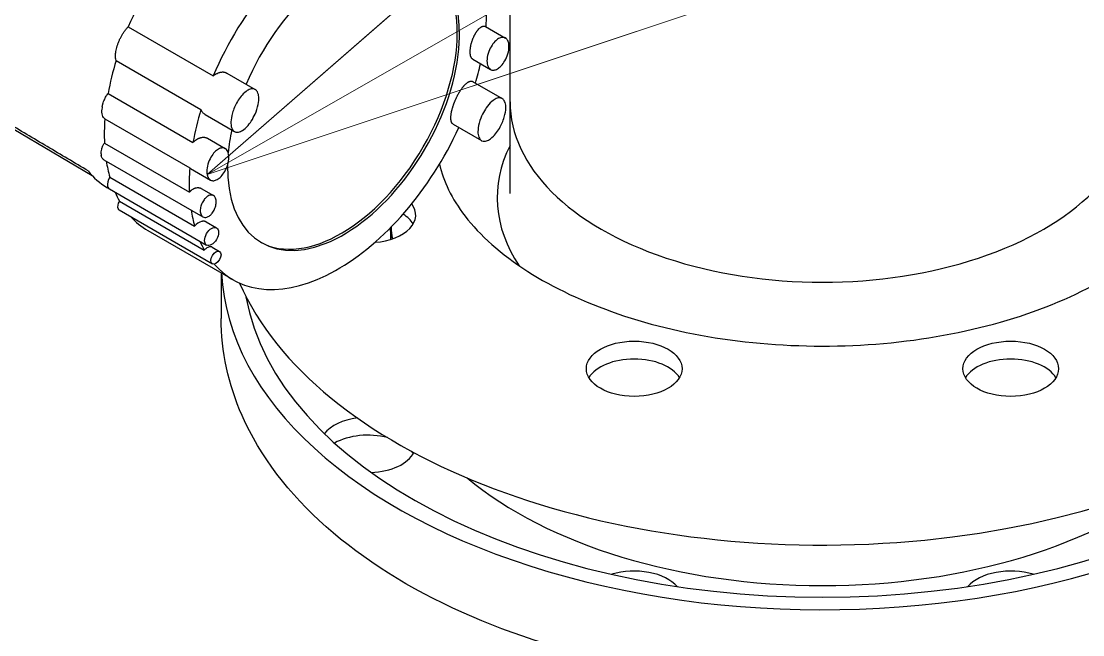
# Model space of a CAD drawing. Header units: millimetres. Extents: x 0 to 100323, y 0 to 59400.
# Drawn here: x 51783.7 to 52082.5, y 9808.2 to 9980.8 of the extents above; entities that cross this region are included whole.
import ezdxf

# ---------------------------------------------------------------- set-up
doc = ezdxf.new("R2010")
doc.units = ezdxf.units.MM
doc.header["$LTSCALE"] = 100
doc.layers.add('Symbol', color=7, linetype='Continuous', lineweight=18)
doc.layers.add('Visible', color=7, linetype='Continuous', lineweight=25)

# ---------------------------------------------------------------- blocks, each defined once
blk = doc.blocks.new('Balloon20')
at = {"layer": 'Symbol'}
for p, q in [((520.2831, 101.0511), (518.3606, 99.3766)), ((520.5312, 100.6169), (518.3606, 99.3766)), ((518.3606, 99.3766), (520.7793, 100.1828))]:
    blk.add_line(p, q, dxfattribs=at)
at = {"layer": 'Symbol', "flags": 128}
blk.add_lwpolyline([(520.2831, 101.0511), (518.3606, 99.3766), (520.7793, 100.1828), (520.2831, 101.0511)], dxfattribs=at)
at = {"layer": 'Symbol'}
blk.add_solid([(520.2831, 101.0511), (518.3606, 99.3766), (520.7793, 100.1828), (520.2831, 101.0511)], dxfattribs=at)

msp = doc.modelspace()

# ---------------------------------------------------------------- linework, layer by layer
at = {"layer": 'Visible'}
for p, q in [((51921.3, 9958.11), (51921.3, 10131.43)), ((51813.86, 9979.21), (51837.76, 9965.41)), ((51914.4, 9979.29), (51920, 9976.05)), ((51810.43, 9969.76), (51834.32, 9955.96)), ((51910.82, 9970.09), (51915.82, 9967.21)), ((51841.56, 9966.21), (51849.57, 9961.58)), ((51759.99, 9963.22), (51803.72, 9937.35)), ((51910.77, 9963.84), (51919.08, 9959.04)), ((51808.17, 9960.45), (51832.07, 9946.65)), ((51921.3, 9932.36), (51921.3, 9958.11)), ((51835.47, 9954.53), (51843.78, 9949.73)), ((51807.26, 9953.29), (51831.16, 9939.49)), ((51905.28, 9951.81), (51913.29, 9947.19)), ((51807.16, 9946.51), (51831.05, 9932.71)), ((51836.17, 9947.84), (51841.17, 9944.96)), ((51806.98, 9941.83), (51834.88, 9925.72)), ((51831.38, 9939.35), (51836.99, 9936.11)), ((51808.63, 9936.91), (51832.53, 9923.11)), ((51807.87, 9934), (51808.48, 9933.64)), ((51808.57, 9933.58), (51835.92, 9917.79)), ((51808.97, 9933.35), (51810.14, 9932.66)), ((51834.35, 9933.75), (51837.84, 9931.73)), ((51811.27, 9927.7), (51837.54, 9912.54)), ((51811.37, 9930.18), (51835.26, 9916.38)), ((51835.75, 9924.34), (51838.72, 9922.63)), ((51819.36, 9921.88), (51843.26, 9908.08)), ((51887.68, 9921.68), (51887.68, 9922.72)), ((51887.68, 9921.68), (51887.68, 9919.42)), ((51837.5, 9917.2), (51839.55, 9916.02)), ((51839.99, 9909.97), (51839.99, 9897.19))]:
    msp.add_line(p, q, dxfattribs=at)
for centre, major_axis, ratio, start_param, end_param in [((51848.96, 9973.14), (29.59, 51.26), 0.57735, 0, 1.779919), ((51872.85, 9959.34), (29.59, 51.26), 0.57735, 6.019734, 8.063104), ((51874.45, 9958.42), (23.08, 39.97), 0.57735, 2.335033, 8.065645), ((51873.82, 9958.78), (23.08, 39.97), 0.57735, 3.15534, 6.269438), ((51872.85, 9959.34), (29.59, 51.26), 0.57735, 5.410634, 5.487358), ((51814.66, 9967.7), (-2.35, -12.82), 0.427328, 3.682018, 3.700915), ((51848.96, 9973.14), (29.59, 51.26), 0.57735, 1.955085, 2.129576), ((51872.85, 9959.34), (29.59, 51.26), 0.57735, 5.108835, 5.210829), ((52009.22, 9958.11), (-87.92, 0), 0.57735, 0, 3.141593), ((52009.22, 9958.11), (-87.92, 0), 0.57735, 0, 3.141593), ((51810.64, 9958.02), (-2.97, -5.14), 0.57735, 5.281775, 5.399676), ((51872.85, 9959.34), (-29.59, -51.26), 0.57735, 5.096678, 5.271169), ((51848.96, 9973.14), (29.59, 51.26), 0.57735, 2.268654, 2.407833), ((51872.85, 9959.34), (-29.59, -51.26), 0.57735, 6.084999, 8.018546), ((51874.45, 9958.42), (23.08, 39.97), 0.57735, 2.088849, 2.247456), ((52009.22, 9931.1), (-91.54, 0), 0.57735, 6.001198, 6.653179), ((51808.94, 9945.17), (-1.93, -3.35), 0.57735, 5.543108, 5.661906), ((51848.96, 9973.14), (29.59, 51.26), 0.57735, 2.519491, 2.6274), ((51872.85, 9959.34), (-29.59, -51.26), 0.57735, 5.410246, 5.549425), ((51835.25, 9981.05), (-27.22, -47.14), 0.57735, 6.056295, 6.277014), ((51809.97, 9936), (-1.4, -2.42), 0.57735, 4.66866, 5.7552), ((51809.87, 9935.9), (-1.32, -2.29), 0.57735, 5.752028, 5.871865), ((51809.97, 9936), (-1.4, -2.42), 0.57735, 5.868693, 6.283185), ((51848.96, 9973.14), (-29.59, -51.26), 0.57735, 5.880318, 5.953225), ((52009.22, 9931.1), (-169.23, 0), 0.57735, 0.248082, 3.141593), ((51812.28, 9929.44), (-1.01, -1.74), 0.57735, 4.621384, 5.930377), ((51812.19, 9929.33), (-0.93, -1.61), 0.57735, 5.925923, 6.047037), ((51812.28, 9929.44), (-1.01, -1.74), 0.57735, 6.042583, 6.283185), ((51872.85, 9959.34), (-29.59, -51.26), 0.57735, 5.661084, 5.768992), ((51881.3, 9926.26), (13.46, 0), 0.57735, 4.861111, 6.696921), ((51848.96, 9973.14), (-29.59, -51.26), 0.57735, 6.099112, 6.283185), ((51834.02, 9922.11), (-1.94, -2.07), 0.627589, 3.919135, 4.8154), ((51881.3, 9921.24), (13.46, 0), 0.57735, 0.329161, 0.74451), ((52009.22, 9912.89), (169.23, 0), 0.57735, 3.17195, 6.37653), ((52009.22, 9921.68), (-121.54, 0), 0.57735, 0, 0.031972), ((52009.22, 9921.68), (-121.54, 0), 0.57735, 0, 0.031972), ((52009.22, 9926.08), (-121.54, 0), 0.57735, 0.046042, 0.092599), ((51872.85, 9959.34), (-29.59, -51.26), 0.57735, 5.880318, 5.953225), ((52009.22, 9912.89), (163.08, 0), 0.57735, 3.243788, 6.18099), ((51956.24, 9877.97), (13.46, 0), 0.57735, 0.329161, 2.812432), ((52062.21, 9877.97), (13.46, 0), 0.57735, 0.329161, 2.812432), ((51881.3, 9861.57), (13.46, 0), 0.57735, 1.791339, 2.715812), ((51881.3, 9856.54), (-13.46, 0), 0.57735, 4.290333, 5.485639), ((51881.3, 9861.57), (13.46, 0), 0.57735, 4.781893, 6.002362), ((51881.3, 9856.54), (13.46, 0), 0.57735, 0.329161, 0.431509), ((52009.22, 9892.16), (-121.54, 0), 0.57735, 0.604524, 2.537069), ((51956.24, 9818.3), (13.46, 0), 0.57735, 0.458716, 2.057229), ((52062.21, 9818.3), (13.46, 0), 0.57735, 1.084364, 2.682877)]:
    msp.add_ellipse(centre, major_axis=major_axis, ratio=ratio, start_param=start_param, end_param=end_param, dxfattribs=at)
for centre, major_axis in [((51837.32, 9920.21), (1.4, 2.42)), ((51838.54, 9914.28), (1.01, 1.74)), ((51956.24, 9883), (-13.46, 0)), ((52062.21, 9883), (13.46, 0))]:
    msp.add_ellipse(centre, major_axis=major_axis, ratio=0.57735, dxfattribs=at)
for points, knots in [([(51810.43, 9969.76), (51810.37, 9969.97), (51810.33, 9970.19), (51810.31, 9970.42), (51810.29, 9970.64), (51810.28, 9970.82), (51810.28, 9971.03), (51810.28, 9971.12), (51810.28, 9971.23), (51810.29, 9971.35), (51810.29, 9971.47), (51810.3, 9971.57), (51810.31, 9971.67), (51810.33, 9971.9), (51810.36, 9972.1), (51810.38, 9972.26), (51810.43, 9972.55), (51810.47, 9972.77), (51810.53, 9973.03), (51810.6, 9973.32), (51810.66, 9973.55), (51810.75, 9973.83), (51810.79, 9973.99), (51810.83, 9974.12), (51810.88, 9974.24), (51810.91, 9974.35), (51810.97, 9974.5), (51811.02, 9974.65), (51811.11, 9974.89), (51811.24, 9975.2), (51811.35, 9975.45), (51811.46, 9975.69), (51811.59, 9975.98), (51811.74, 9976.25), (51811.86, 9976.48), (51812, 9976.74), (51812.15, 9976.98), (51812.23, 9977.12), (51812.3, 9977.23), (51812.37, 9977.34), (51812.43, 9977.43), (51812.52, 9977.57), (51812.6, 9977.69), (51812.74, 9977.89), (51812.92, 9978.14), (51813.1, 9978.36), (51813.3, 9978.62), (51813.46, 9978.8), (51813.63, 9978.97), (51813.67, 9979.02), (51813.71, 9979.05), (51813.75, 9979.1)], [17.112883, 17.112883, 17.112883, 17.112883, 17.700573, 17.700573, 17.700573, 18.214175, 18.214175, 18.214175, 18.459011, 18.459011, 18.459011, 18.692605, 18.692605, 18.692605, 19.054584, 19.054584, 19.054584, 19.692775, 19.692775, 19.692775, 20.287601, 20.287601, 20.287601, 20.587526, 20.587526, 20.587526, 20.880265, 20.880265, 20.880265, 21.457084, 21.457084, 21.457084, 22.032872, 22.032872, 22.032872, 22.568322, 22.568322, 22.568322, 22.852954, 22.852954, 22.852954, 23.130966, 23.130966, 23.130966, 23.657626, 23.657626, 23.657626, 24.209892, 24.209892, 24.209892, 24.335586, 24.335586, 24.335586, 24.335586]), ([(51910.18, 9971.15), (51910.18, 9971.19), (51910.17, 9971.24), (51910.16, 9971.28), (51910.15, 9971.33), (51910.14, 9971.37), (51910.13, 9971.42), (51910.13, 9971.46), (51910.12, 9971.51), (51910.12, 9971.56), (51910.11, 9971.61), (51910.1, 9971.66), (51910.1, 9971.71), (51910.1, 9971.75), (51910.09, 9971.8), (51910.09, 9971.86), (51910.09, 9971.91), (51910.08, 9971.96), (51910.08, 9972.01), (51910.08, 9972.06), (51910.08, 9972.11), (51910.08, 9972.17), (51910.08, 9972.22), (51910.08, 9972.27), (51910.08, 9972.33), (51910.08, 9972.44), (51910.09, 9972.55), (51910.1, 9972.66), (51910.11, 9972.77), (51910.12, 9972.89), (51910.13, 9973.01), (51910.13, 9973.06), (51910.14, 9973.12), (51910.15, 9973.18), (51910.16, 9973.24), (51910.17, 9973.3), (51910.17, 9973.36), (51910.19, 9973.48), (51910.21, 9973.6), (51910.24, 9973.72), (51910.26, 9973.85), (51910.28, 9973.97), (51910.31, 9974.1), (51910.34, 9974.22), (51910.37, 9974.35), (51910.4, 9974.47), (51910.44, 9974.6), (51910.47, 9974.72), (51910.51, 9974.85), (51910.53, 9974.92), (51910.55, 9974.98), (51910.57, 9975.04), (51910.59, 9975.11), (51910.61, 9975.17), (51910.63, 9975.23), (51910.67, 9975.36), (51910.72, 9975.49), (51910.77, 9975.61), (51910.79, 9975.68), (51910.81, 9975.74), (51910.84, 9975.8), (51910.86, 9975.87), (51910.89, 9975.93), (51910.91, 9975.99), (51910.97, 9976.12), (51911.02, 9976.24), (51911.08, 9976.37), (51911.11, 9976.43), (51911.13, 9976.49), (51911.16, 9976.55), (51911.19, 9976.61), (51911.22, 9976.67), (51911.25, 9976.73), (51911.28, 9976.79), (51911.3, 9976.84), (51911.33, 9976.89), (51911.36, 9976.94), (51911.38, 9976.99), (51911.41, 9977.04), (51911.44, 9977.09), (51911.47, 9977.14), (51911.5, 9977.19), (51911.52, 9977.24), (51911.55, 9977.29), (51911.58, 9977.34), (51911.61, 9977.39), (51911.64, 9977.44), (51911.67, 9977.49), (51911.7, 9977.53), (51911.73, 9977.58), (51911.76, 9977.63), (51911.79, 9977.68), (51911.82, 9977.72), (51911.85, 9977.77), (51911.88, 9977.81), (51911.91, 9977.86), (51911.94, 9977.9), (51911.97, 9977.95), (51912.01, 9977.99), (51912.04, 9978.03), (51912.07, 9978.07), (51912.1, 9978.12), (51912.13, 9978.16), (51912.2, 9978.24), (51912.26, 9978.32), (51912.33, 9978.39), (51912.46, 9978.55), (51912.59, 9978.68), (51912.73, 9978.81), (51912.81, 9978.89), (51912.9, 9978.96), (51912.99, 9979.02), (51913.03, 9979.06), (51913.07, 9979.09), (51913.12, 9979.12), (51913.14, 9979.13), (51913.16, 9979.14), (51913.18, 9979.16), (51913.2, 9979.17), (51913.22, 9979.18), (51913.24, 9979.2), (51913.29, 9979.22), (51913.33, 9979.24), (51913.37, 9979.26), (51913.41, 9979.28), (51913.45, 9979.3), (51913.5, 9979.32), (51913.54, 9979.33), (51913.58, 9979.35), (51913.62, 9979.36), (51913.66, 9979.37), (51913.7, 9979.38), (51913.74, 9979.39), (51913.78, 9979.39), (51913.81, 9979.4), (51913.85, 9979.4), (51913.89, 9979.41), (51913.93, 9979.41), (51913.96, 9979.41), (51914, 9979.41), (51914.04, 9979.4), (51914.07, 9979.4), (51914.11, 9979.39), (51914.14, 9979.39), (51914.18, 9979.38), (51914.21, 9979.37), (51914.24, 9979.36), (51914.27, 9979.35), (51914.31, 9979.34), (51914.34, 9979.32), (51914.37, 9979.31), (51914.38, 9979.3), (51914.39, 9979.3), (51914.4, 9979.29)], [0, 0, 0, 0, 0.132424, 0.132424, 0.132424, 0.265046, 0.265046, 0.265046, 0.397787, 0.397787, 0.397787, 0.530564, 0.530564, 0.530564, 0.663285, 0.663285, 0.663285, 0.795855, 0.795855, 0.795855, 0.928216, 0.928216, 0.928216, 1.060601, 1.060601, 1.060601, 1.325351, 1.325351, 1.325351, 1.590116, 1.590116, 1.590116, 1.722484, 1.722484, 1.722484, 1.854824, 1.854824, 1.854824, 2.119618, 2.119618, 2.119618, 2.384342, 2.384342, 2.384342, 2.649097, 2.649097, 2.649097, 2.913887, 2.913887, 2.913887, 3.046269, 3.046269, 3.046269, 3.178612, 3.178612, 3.178612, 3.443443, 3.443443, 3.443443, 3.575791, 3.575791, 3.575791, 3.708315, 3.708315, 3.708315, 3.973664, 3.973664, 3.973664, 4.106266, 4.106266, 4.106266, 4.238696, 4.238696, 4.238696, 4.353293, 4.353293, 4.353293, 4.467941, 4.467941, 4.467941, 4.582558, 4.582558, 4.582558, 4.697149, 4.697149, 4.697149, 4.811808, 4.811808, 4.811808, 4.926446, 4.926446, 4.926446, 5.041026, 5.041026, 5.041026, 5.155661, 5.155661, 5.155661, 5.270272, 5.270272, 5.270272, 5.384864, 5.384864, 5.384864, 5.614093, 5.614093, 5.614093, 6.072494, 6.072494, 6.072494, 6.372663, 6.372663, 6.372663, 6.522733, 6.522733, 6.522733, 6.597775, 6.597775, 6.597775, 6.672831, 6.672831, 6.672831, 6.822903, 6.822903, 6.822903, 6.973035, 6.973035, 6.973035, 7.12319, 7.12319, 7.12319, 7.273314, 7.273314, 7.273314, 7.423461, 7.423461, 7.423461, 7.573647, 7.573647, 7.573647, 7.724027, 7.724027, 7.724027, 7.874381, 7.874381, 7.874381, 8.024508, 8.024508, 8.024508, 8.174579, 8.174579, 8.174579, 8.220837, 8.220837, 8.220837, 8.220837]), ([(51920.84, 9974.88), (51920.82, 9974.95), (51920.79, 9975.02), (51920.63, 9975.43), (51920.44, 9975.72), (51919.89, 9976.17), (51919.57, 9976.24), (51919.04, 9976.25), (51918.73, 9976.21), (51918, 9975.88), (51917.63, 9975.63), (51916.9, 9974.96), (51916.55, 9974.53), (51915.86, 9973.49), (51915.55, 9972.87), (51915.05, 9971.53), (51914.89, 9970.81), (51914.78, 9969.49), (51914.83, 9968.89), (51914.98, 9968.38)], [-0.969571, -0.969571, -0.969571, -0.969571, -0.9515417, -0.9515417, -0.8589847, -0.8589847, -0.7468162, -0.7468162, -0.6447801, -0.6447801, -0.5452645, -0.5452645, -0.4337109, -0.4337109, -0.3009329, -0.3009329, -0.1487769, -0.1487769, 0, 0, 0, 0]), ([(51914.98, 9968.38), (51915.06, 9968.13), (51915.16, 9967.91), (51915.42, 9967.52), (51915.57, 9967.36), (51916.02, 9967.07), (51916.32, 9967), (51916.87, 9967.02), (51917.16, 9967.08), (51917.83, 9967.39), (51918.2, 9967.64), (51918.93, 9968.32), (51919.28, 9968.75), (51919.97, 9969.8), (51920.28, 9970.42), (51920.78, 9971.77), (51920.94, 9972.5), (51921.05, 9973.97), (51920.95, 9974.51), (51920.84, 9974.88)], [-1.0291835, -1.0291835, -1.0291835, -1.0291835, -0.9910934, -0.9910934, -0.952916, -0.952916, -0.8965015, -0.8965015, -0.8521566, -0.8521566, -0.803104, -0.803104, -0.7474184, -0.7474184, -0.681095, -0.681095, -0.6048226, -0.6048226, -0.5137114, -0.5137114, -0.5137114, -0.5137114]), ([(51910.82, 9970.09), (51910.8, 9970.1), (51910.77, 9970.12), (51910.75, 9970.14), (51910.72, 9970.16), (51910.69, 9970.18), (51910.66, 9970.21), (51910.63, 9970.23), (51910.61, 9970.26), (51910.58, 9970.29), (51910.55, 9970.32), (51910.53, 9970.35), (51910.5, 9970.38), (51910.48, 9970.42), (51910.46, 9970.45), (51910.44, 9970.49), (51910.43, 9970.51), (51910.41, 9970.53), (51910.4, 9970.55), (51910.39, 9970.56), (51910.38, 9970.58), (51910.37, 9970.6), (51910.35, 9970.64), (51910.34, 9970.68), (51910.32, 9970.73), (51910.3, 9970.77), (51910.28, 9970.81), (51910.27, 9970.86), (51910.25, 9970.91), (51910.24, 9970.95), (51910.22, 9971), (51910.21, 9971.05), (51910.2, 9971.1), (51910.18, 9971.15)], [3.516224, 3.516224, 3.516224, 3.516224, 3.643795, 3.643795, 3.643795, 3.802452, 3.802452, 3.802452, 3.961361, 3.961361, 3.961361, 4.120313, 4.120313, 4.120313, 4.279065, 4.279065, 4.279065, 4.358289, 4.358289, 4.358289, 4.437533, 4.437533, 4.437533, 4.596216, 4.596216, 4.596216, 4.755035, 4.755035, 4.755035, 4.913816, 4.913816, 4.913816, 5.072366, 5.072366, 5.072366, 5.072366]), ([(51837.76, 9965.41), (51837.8, 9965.45), (51837.85, 9965.48), (51837.89, 9965.52), (51837.94, 9965.55), (51837.99, 9965.59), (51838.03, 9965.62), (51838.08, 9965.65), (51838.12, 9965.68), (51838.17, 9965.72), (51838.22, 9965.75), (51838.27, 9965.78), (51838.31, 9965.81), (51838.36, 9965.84), (51838.41, 9965.87), (51838.45, 9965.89), (51838.5, 9965.92), (51838.55, 9965.95), (51838.6, 9965.98), (51838.69, 9966.03), (51838.79, 9966.08), (51838.89, 9966.12), (51839.08, 9966.21), (51839.28, 9966.29), (51839.47, 9966.35), (51839.57, 9966.38), (51839.67, 9966.41), (51839.77, 9966.43), (51839.86, 9966.45), (51839.96, 9966.47), (51840.05, 9966.48), (51840.15, 9966.49), (51840.25, 9966.5), (51840.34, 9966.5), (51840.39, 9966.51), (51840.43, 9966.51), (51840.48, 9966.51), (51840.53, 9966.5), (51840.57, 9966.5), (51840.62, 9966.5), (51840.66, 9966.5), (51840.71, 9966.49), (51840.75, 9966.48), (51840.77, 9966.48), (51840.8, 9966.48), (51840.82, 9966.47), (51840.84, 9966.47), (51840.86, 9966.47), (51840.88, 9966.46), (51840.91, 9966.46), (51840.93, 9966.45), (51840.95, 9966.45), (51840.97, 9966.44), (51840.99, 9966.44), (51841.01, 9966.43), (51841.06, 9966.42), (51841.1, 9966.41), (51841.14, 9966.4), (51841.29, 9966.35), (51841.43, 9966.28), (51841.56, 9966.21)], [0, 0, 0, 0, 0.11744, 0.11744, 0.11744, 0.234854, 0.234854, 0.234854, 0.352251, 0.352251, 0.352251, 0.4697, 0.4697, 0.4697, 0.58713, 0.58713, 0.58713, 0.704521, 0.704521, 0.704521, 0.93941, 0.93941, 0.93941, 1.409093, 1.409093, 1.409093, 1.64394, 1.64394, 1.64394, 1.878781, 1.878781, 1.878781, 2.113554, 2.113554, 2.113554, 2.230995, 2.230995, 2.230995, 2.348435, 2.348435, 2.348435, 2.465824, 2.465824, 2.465824, 2.524531, 2.524531, 2.524531, 2.583227, 2.583227, 2.583227, 2.641913, 2.641913, 2.641913, 2.700604, 2.700604, 2.700604, 2.817988, 2.817988, 2.817988, 3.240731, 3.240731, 3.240731, 3.240731]), ([(51802.61, 9938.65), (51798.76, 9940.93), (51794.91, 9943.22), (51791.06, 9945.51), (51787.21, 9947.8), (51783.36, 9950.09), (51779.51, 9952.38), (51775.66, 9954.66), (51771.82, 9956.95), (51767.97, 9959.24), (51764.12, 9961.53), (51760.27, 9963.82), (51756.42, 9966.11)], [0, 0, 0, 0, 10.647475, 10.647475, 10.647475, 21.294952, 21.294952, 21.294952, 31.94243, 31.94243, 31.94243, 42.589906, 42.589906, 42.589906, 42.589906]), ([(51908.03, 9962.25), (51908.07, 9962.31), (51908.12, 9962.37), (51908.17, 9962.42), (51908.21, 9962.48), (51908.26, 9962.53), (51908.31, 9962.59), (51908.35, 9962.64), (51908.4, 9962.69), (51908.45, 9962.74), (51908.49, 9962.79), (51908.54, 9962.84), (51908.59, 9962.89), (51908.61, 9962.91), (51908.63, 9962.94), (51908.66, 9962.96), (51908.68, 9962.99), (51908.7, 9963.01), (51908.73, 9963.03), (51908.77, 9963.08), (51908.82, 9963.12), (51908.87, 9963.16), (51908.96, 9963.25), (51909.06, 9963.33), (51909.15, 9963.4), (51909.25, 9963.48), (51909.34, 9963.54), (51909.43, 9963.6), (51909.48, 9963.63), (51909.52, 9963.66), (51909.57, 9963.69), (51909.61, 9963.71), (51909.66, 9963.74), (51909.7, 9963.76), (51909.79, 9963.81), (51909.88, 9963.84), (51909.96, 9963.87), (51910, 9963.89), (51910.05, 9963.9), (51910.09, 9963.91), (51910.13, 9963.92), (51910.17, 9963.93), (51910.21, 9963.94), (51910.23, 9963.94), (51910.25, 9963.94), (51910.27, 9963.94), (51910.29, 9963.94), (51910.31, 9963.95), (51910.33, 9963.95), (51910.36, 9963.95), (51910.4, 9963.95), (51910.44, 9963.94), (51910.47, 9963.94), (51910.51, 9963.93), (51910.54, 9963.93), (51910.58, 9963.92), (51910.61, 9963.91), (51910.64, 9963.9), (51910.68, 9963.88), (51910.71, 9963.87), (51910.74, 9963.85), (51910.75, 9963.85), (51910.76, 9963.84), (51910.77, 9963.84)], [0, 0, 0, 0, 0.156927, 0.156927, 0.156927, 0.313885, 0.313885, 0.313885, 0.470785, 0.470785, 0.470785, 0.627764, 0.627764, 0.627764, 0.70624, 0.70624, 0.70624, 0.784685, 0.784685, 0.784685, 0.941791, 0.941791, 0.941791, 1.256554, 1.256554, 1.256554, 1.570799, 1.570799, 1.570799, 1.727749, 1.727749, 1.727749, 1.884656, 1.884656, 1.884656, 2.198411, 2.198411, 2.198411, 2.355306, 2.355306, 2.355306, 2.512177, 2.512177, 2.512177, 2.590637, 2.590637, 2.590637, 2.669098, 2.669098, 2.669098, 2.825969, 2.825969, 2.825969, 2.982987, 2.982987, 2.982987, 3.14007, 3.14007, 3.14007, 3.29699, 3.29699, 3.29699, 3.352439, 3.352439, 3.352439, 3.352439]), ([(51806.54, 9956.69), (51806.55, 9956.72), (51806.55, 9956.74), (51806.55, 9956.76), (51806.58, 9956.91), (51806.61, 9957.02), (51806.63, 9957.14), (51806.64, 9957.19), (51806.66, 9957.25), (51806.67, 9957.31), (51806.72, 9957.49), (51806.77, 9957.67), (51806.83, 9957.86), (51806.9, 9958.08), (51806.97, 9958.25), (51807.03, 9958.42), (51807.09, 9958.55), (51807.16, 9958.73), (51807.25, 9958.91), (51807.33, 9959.09), (51807.41, 9959.25), (51807.5, 9959.4), (51807.61, 9959.61), (51807.68, 9959.73), (51807.77, 9959.87), (51807.86, 9960.01), (51807.96, 9960.16), (51808.08, 9960.32), (51808.11, 9960.36), (51808.14, 9960.41), (51808.17, 9960.45)], [1.91706, 1.91706, 1.91706, 1.91706, 1.973942, 1.973942, 1.973942, 2.242726, 2.242726, 2.242726, 2.372683, 2.372683, 2.372683, 2.76193, 2.76193, 2.76193, 3.167385, 3.167385, 3.167385, 3.52032, 3.52032, 3.52032, 3.86008, 3.86008, 3.86008, 4.227902, 4.227902, 4.227902, 4.585732, 4.585732, 4.585732, 4.691108, 4.691108, 4.691108, 4.691108]), ([(51846.23, 9960.35), (51845.81, 9959.93), (51845.43, 9959.45), (51844.73, 9958.43), (51844.4, 9957.89), (51843.62, 9956.32), (51843.23, 9955.26), (51842.79, 9953.34), (51842.74, 9952.58), (51842.78, 9951.44), (51842.88, 9950.94), (51843.24, 9950.19), (51843.46, 9949.95), (51843.96, 9949.61), (51844.26, 9949.53), (51844.95, 9949.56), (51845.35, 9949.69), (51846.07, 9950.08), (51846.55, 9950.38), (51847.13, 9950.97)], [-1.606475, -1.606475, -1.606475, -1.606475, -1.480541, -1.480541, -1.354352, -1.354352, -1.129304, -1.129304, -0.927107, -0.927107, -0.736213, -0.736213, -0.571741, -0.571741, -0.381781, -0.381781, -0.170634, -0.170634, 0, 0, 0, 0]), ([(51847.13, 9950.97), (51847.74, 9951.59), (51848.2, 9952.26), (51848.89, 9953.32), (51849.25, 9953.99), (51849.91, 9955.48), (51850.23, 9956.41), (51850.58, 9958.17), (51850.63, 9958.91), (51850.55, 9959.94), (51850.46, 9960.48), (51850.03, 9961.22), (51849.81, 9961.45), (51849.24, 9961.77), (51848.94, 9961.78), (51848.4, 9961.76), (51848.01, 9961.63), (51847.29, 9961.24), (51846.81, 9960.94), (51846.23, 9960.35)], [-1.472432, -1.472432, -1.472432, -1.472432, -1.337706, -1.337706, -1.147944, -1.147944, -0.917166, -0.917166, -0.718918, -0.718918, -0.577001, -0.577001, -0.487694, -0.487694, -0.382199, -0.382199, -0.171509, -0.171509, 0, 0, 0, 0]), ([(51905.28, 9951.81), (51905.27, 9951.82), (51905.27, 9951.82), (51905.26, 9951.83), (51905.21, 9951.85), (51905.17, 9951.89), (51905.13, 9951.92), (51905.11, 9951.94), (51905.1, 9951.96), (51905.08, 9951.98), (51905.06, 9952), (51905.04, 9952.02), (51905.02, 9952.04), (51905, 9952.07), (51904.98, 9952.09), (51904.96, 9952.12), (51904.94, 9952.15), (51904.93, 9952.18), (51904.91, 9952.21), (51904.87, 9952.28), (51904.84, 9952.35), (51904.81, 9952.42), (51904.8, 9952.46), (51904.79, 9952.5), (51904.77, 9952.54), (51904.76, 9952.58), (51904.75, 9952.62), (51904.74, 9952.66), (51904.73, 9952.7), (51904.72, 9952.74), (51904.71, 9952.79), (51904.7, 9952.83), (51904.69, 9952.88), (51904.69, 9952.92), (51904.68, 9952.97), (51904.67, 9953.02), (51904.67, 9953.07), (51904.66, 9953.11), (51904.66, 9953.16), (51904.66, 9953.21), (51904.65, 9953.26), (51904.65, 9953.31), (51904.65, 9953.37), (51904.65, 9953.42), (51904.65, 9953.47), (51904.65, 9953.52), (51904.65, 9953.63), (51904.65, 9953.74), (51904.65, 9953.85), (51904.66, 9953.96), (51904.67, 9954.08), (51904.68, 9954.19), (51904.69, 9954.27), (51904.69, 9954.35), (51904.7, 9954.42), (51904.71, 9954.46), (51904.71, 9954.5), (51904.72, 9954.54), (51904.72, 9954.58), (51904.73, 9954.62), (51904.74, 9954.66), (51904.76, 9954.82), (51904.79, 9954.98), (51904.82, 9955.15), (51904.88, 9955.48), (51904.96, 9955.82), (51905.05, 9956.16), (51905.08, 9956.25), (51905.1, 9956.34), (51905.13, 9956.42), (51905.15, 9956.51), (51905.18, 9956.6), (51905.21, 9956.69), (51905.26, 9956.86), (51905.32, 9957.04), (51905.38, 9957.21), (51905.41, 9957.3), (51905.44, 9957.39), (51905.47, 9957.48), (51905.5, 9957.57), (51905.54, 9957.66), (51905.57, 9957.75), (51905.64, 9957.92), (51905.71, 9958.1), (51905.78, 9958.28), (51905.82, 9958.37), (51905.85, 9958.46), (51905.89, 9958.55), (51905.93, 9958.63), (51905.97, 9958.72), (51906.01, 9958.81), (51906.05, 9958.9), (51906.09, 9958.99), (51906.13, 9959.08), (51906.17, 9959.17), (51906.21, 9959.25), (51906.25, 9959.34), (51906.29, 9959.43), (51906.34, 9959.52), (51906.38, 9959.6), (51906.42, 9959.69), (51906.47, 9959.78), (51906.51, 9959.86), (51906.6, 9960.04), (51906.7, 9960.21), (51906.79, 9960.37), (51906.84, 9960.46), (51906.88, 9960.54), (51906.93, 9960.63), (51906.98, 9960.71), (51907.03, 9960.79), (51907.08, 9960.87), (51907.13, 9960.96), (51907.18, 9961.04), (51907.23, 9961.12), (51907.28, 9961.2), (51907.33, 9961.28), (51907.38, 9961.36), (51907.44, 9961.44), (51907.49, 9961.51), (51907.54, 9961.59), (51907.59, 9961.67), (51907.65, 9961.74), (51907.7, 9961.82), (51907.76, 9961.89), (51907.81, 9961.97), (51907.86, 9962.04), (51907.92, 9962.11), (51907.97, 9962.18), (51908.03, 9962.25)], [3.240731, 3.240731, 3.240731, 3.240731, 3.287516, 3.287516, 3.287516, 3.522386, 3.522386, 3.522386, 3.639775, 3.639775, 3.639775, 3.757205, 3.757205, 3.757205, 3.901828, 3.901828, 3.901828, 4.046443, 4.046443, 4.046443, 4.33575, 4.33575, 4.33575, 4.48038, 4.48038, 4.48038, 4.625059, 4.625059, 4.625059, 4.769663, 4.769663, 4.769663, 4.914383, 4.914383, 4.914383, 5.059271, 5.059271, 5.059271, 5.204241, 5.204241, 5.204241, 5.349183, 5.349183, 5.349183, 5.49397, 5.49397, 5.49397, 5.783235, 5.783235, 5.783235, 6.072585, 6.072585, 6.072585, 6.262252, 6.262252, 6.262252, 6.357088, 6.357088, 6.357088, 6.451913, 6.451913, 6.451913, 6.831273, 6.831273, 6.831273, 7.590238, 7.590238, 7.590238, 7.779967, 7.779967, 7.779967, 7.969659, 7.969659, 7.969659, 8.349209, 8.349209, 8.349209, 8.53888, 8.53888, 8.53888, 8.728551, 8.728551, 8.728551, 9.107874, 9.107874, 9.107874, 9.297609, 9.297609, 9.297609, 9.487406, 9.487406, 9.487406, 9.677147, 9.677147, 9.677147, 9.866846, 9.866846, 9.866846, 10.056647, 10.056647, 10.056647, 10.246431, 10.246431, 10.246431, 10.625835, 10.625835, 10.625835, 10.815523, 10.815523, 10.815523, 11.005237, 11.005237, 11.005237, 11.19496, 11.19496, 11.19496, 11.384738, 11.384738, 11.384738, 11.574856, 11.574856, 11.574856, 11.765076, 11.765076, 11.765076, 11.955175, 11.955175, 11.955175, 12.144993, 12.144993, 12.144993, 12.144993]), ([(51915.74, 9957.8), (51915.13, 9957.19), (51914.66, 9956.52), (51913.97, 9955.45), (51913.61, 9954.79), (51912.95, 9953.29), (51912.64, 9952.36), (51912.28, 9950.6), (51912.24, 9949.87), (51912.31, 9948.83), (51912.4, 9948.29), (51912.83, 9947.55), (51913.05, 9947.32), (51913.62, 9947), (51913.92, 9946.99), (51914.46, 9947.01), (51914.85, 9947.14), (51915.57, 9947.53), (51916.05, 9947.84), (51916.64, 9948.42)], [-1.472432, -1.472432, -1.472432, -1.472432, -1.337706, -1.337706, -1.147944, -1.147944, -0.917166, -0.917166, -0.718918, -0.718918, -0.577001, -0.577001, -0.487694, -0.487694, -0.382199, -0.382199, -0.171509, -0.171509, 0, 0, 0, 0]), ([(51916.64, 9948.42), (51917.05, 9948.84), (51917.43, 9949.32), (51918.14, 9950.34), (51918.46, 9950.89), (51919.25, 9952.45), (51919.63, 9953.51), (51920.07, 9955.44), (51920.13, 9956.2), (51920.08, 9957.33), (51919.98, 9957.83), (51919.62, 9958.58), (51919.4, 9958.83), (51918.9, 9959.17), (51918.6, 9959.24), (51917.91, 9959.21), (51917.52, 9959.08), (51916.79, 9958.69), (51916.32, 9958.39), (51915.74, 9957.8)], [-1.60971, -1.60971, -1.60971, -1.60971, -1.483257, -1.483257, -1.356541, -1.356541, -1.130649, -1.130649, -0.927795, -0.927795, -0.736223, -0.736223, -0.571597, -0.571597, -0.381736, -0.381736, -0.170537, -0.170537, 0, 0, 0, 0]), ([(51806.61, 9954.34), (51806.54, 9954.59), (51806.49, 9954.86), (51806.44, 9955.45), (51806.44, 9955.76), (51806.47, 9956.08)], [0, 0, 0, 0, 0.0729836, 0.0729836, 0.1472241, 0.1472241, 0.1472241, 0.1472241]), ([(51807.26, 9953.29), (51807.12, 9953.41), (51806.99, 9953.56), (51806.77, 9953.91), (51806.68, 9954.12), (51806.61, 9954.34)], [0.000001, 0.000001, 0.000001, 0.000001, 0.0634447, 0.0634447, 0.1293563, 0.1293563, 0.1293563, 0.1293563]), ([(51835.47, 9954.53), (51835.44, 9954.55), (51835.41, 9954.57), (51835.37, 9954.59), (51835.28, 9954.65), (51835.19, 9954.72), (51835.1, 9954.79), (51835.02, 9954.87), (51834.93, 9954.95), (51834.86, 9955.04), (51834.78, 9955.12), (51834.71, 9955.22), (51834.65, 9955.32), (51834.61, 9955.36), (51834.58, 9955.42), (51834.55, 9955.47), (51834.52, 9955.52), (51834.49, 9955.57), (51834.47, 9955.63), (51834.44, 9955.68), (51834.41, 9955.73), (51834.39, 9955.79), (51834.36, 9955.85), (51834.34, 9955.9), (51834.32, 9955.96)], [3.352439, 3.352439, 3.352439, 3.352439, 3.453876, 3.453876, 3.453876, 3.767724, 3.767724, 3.767724, 4.081562, 4.081562, 4.081562, 4.395498, 4.395498, 4.395498, 4.552406, 4.552406, 4.552406, 4.70939, 4.70939, 4.70939, 4.866307, 4.866307, 4.866307, 5.023344, 5.023344, 5.023344, 5.023344]), ([(51806.21, 9943.45), (51806.2, 9943.52), (51806.2, 9943.6), (51806.2, 9943.68), (51806.21, 9943.83), (51806.22, 9943.96), (51806.23, 9944.08), (51806.25, 9944.27), (51806.3, 9944.54), (51806.38, 9944.83), (51806.41, 9944.95), (51806.46, 9945.09), (51806.5, 9945.22), (51806.55, 9945.34), (51806.6, 9945.47), (51806.65, 9945.6), (51806.7, 9945.71), (51806.76, 9945.83), (51806.81, 9945.93), (51806.86, 9946.03), (51806.93, 9946.14), (51807, 9946.26), (51807.03, 9946.32), (51807.07, 9946.37), (51807.1, 9946.42), (51807.12, 9946.45), (51807.14, 9946.48), (51807.16, 9946.51)], [2.49121, 2.49121, 2.49121, 2.49121, 2.661303, 2.661303, 2.661303, 2.977982, 2.977982, 2.977982, 3.528609, 3.528609, 3.528609, 3.793186, 3.793186, 3.793186, 4.066465, 4.066465, 4.066465, 4.312634, 4.312634, 4.312634, 4.551396, 4.551396, 4.551396, 4.673585, 4.673585, 4.673585, 4.750824, 4.750824, 4.750824, 4.750824]), ([(51832.07, 9946.65), (51832.12, 9946.71), (51832.18, 9946.77), (51832.24, 9946.82), (51832.3, 9946.88), (51832.36, 9946.93), (51832.42, 9946.99), (51832.48, 9947.04), (51832.54, 9947.09), (51832.6, 9947.14), (51832.66, 9947.19), (51832.72, 9947.24), (51832.78, 9947.29), (51832.85, 9947.33), (51832.91, 9947.38), (51832.97, 9947.42), (51833.04, 9947.47), (51833.1, 9947.51), (51833.17, 9947.55), (51833.23, 9947.59), (51833.3, 9947.63), (51833.36, 9947.66), (51833.43, 9947.7), (51833.5, 9947.74), (51833.56, 9947.77), (51833.63, 9947.8), (51833.7, 9947.83), (51833.76, 9947.86), (51833.83, 9947.89), (51833.9, 9947.92), (51833.96, 9947.94), (51834.03, 9947.97), (51834.1, 9947.99), (51834.16, 9948.01), (51834.23, 9948.03), (51834.3, 9948.05), (51834.36, 9948.06), (51834.5, 9948.09), (51834.63, 9948.11), (51834.76, 9948.13), (51834.89, 9948.14), (51835.01, 9948.14), (51835.14, 9948.14), (51835.2, 9948.13), (51835.26, 9948.13), (51835.32, 9948.12), (51835.38, 9948.11), (51835.44, 9948.1), (51835.5, 9948.09), (51835.56, 9948.08), (51835.61, 9948.07), (51835.67, 9948.05), (51835.73, 9948.04), (51835.78, 9948.02), (51835.83, 9948), (51835.89, 9947.98), (51835.94, 9947.96), (51835.99, 9947.94), (51836.02, 9947.92), (51836.05, 9947.91), (51836.07, 9947.9), (51836.1, 9947.89), (51836.12, 9947.87), (51836.15, 9947.86), (51836.16, 9947.85), (51836.17, 9947.85), (51836.17, 9947.84)], [0, 0, 0, 0, 0.158474, 0.158474, 0.158474, 0.316867, 0.316867, 0.316867, 0.475253, 0.475253, 0.475253, 0.633667, 0.633667, 0.633667, 0.792152, 0.792152, 0.792152, 0.950576, 0.950576, 0.950576, 1.109066, 1.109066, 1.109066, 1.26749, 1.26749, 1.26749, 1.425971, 1.425971, 1.425971, 1.5844, 1.5844, 1.5844, 1.742862, 1.742862, 1.742862, 1.90125, 1.90125, 1.90125, 2.218024, 2.218024, 2.218024, 2.534814, 2.534814, 2.534814, 2.693206, 2.693206, 2.693206, 2.851685, 2.851685, 2.851685, 3.010114, 3.010114, 3.010114, 3.16859, 3.16859, 3.16859, 3.327012, 3.327012, 3.327012, 3.406209, 3.406209, 3.406209, 3.485398, 3.485398, 3.485398, 3.516224, 3.516224, 3.516224, 3.516224]), ([(51901.46, 9940.58), (51902.52, 9935.82), (51904.83, 9930.89), (51912.8, 9920.57), (51918.74, 9915.22), (51933.46, 9905.82), (51942.07, 9901.74), (51961.36, 9895.14), (51972.06, 9892.64), (51994.47, 9889.6), (52006.19, 9889.07), (52029.35, 9890.07), (52040.79, 9891.62), (52062.1, 9896.56), (52071.97, 9899.95), (52089.08, 9908.06), (52096.33, 9912.76), (52107.71, 9922.74), (52111.79, 9928), (52116.63, 9937.78), (52117.68, 9942.31), (52117.68, 9946.8)], [5.625827, 5.625827, 5.625827, 5.625827, 5.917028, 5.917028, 6.233114, 6.233114, 6.533963, 6.533963, 6.837405, 6.837405, 7.143761, 7.143761, 7.450758, 7.450758, 7.755898, 7.755898, 8.057559, 8.057559, 8.361, 8.361, 8.63938, 8.63938, 8.63938, 8.63938]), ([(51806.98, 9941.83), (51806.92, 9941.86), (51806.87, 9941.9), (51806.82, 9941.94), (51806.76, 9941.99), (51806.72, 9942.03), (51806.68, 9942.07), (51806.64, 9942.12), (51806.6, 9942.17), (51806.55, 9942.23), (51806.48, 9942.34), (51806.41, 9942.48), (51806.36, 9942.62), (51806.31, 9942.77), (51806.27, 9942.93), (51806.24, 9943.1)], [0.647765, 0.647765, 0.647765, 0.647765, 0.857246, 0.857246, 0.857246, 1.079482, 1.079482, 1.079482, 1.301386, 1.301386, 1.301386, 1.728764, 1.728764, 1.728764, 2.183524, 2.183524, 2.183524, 2.183524]), ([(51842.01, 9943.78), (51841.93, 9944.03), (51841.83, 9944.26), (51841.57, 9944.64), (51841.41, 9944.8), (51840.96, 9945.09), (51840.66, 9945.16), (51840.12, 9945.14), (51839.83, 9945.09), (51839.15, 9944.78), (51838.79, 9944.52), (51838.06, 9943.85), (51837.7, 9943.42), (51837.01, 9942.37), (51836.7, 9941.74), (51836.21, 9940.39), (51836.05, 9939.66), (51835.94, 9938.19), (51836.04, 9937.65), (51836.15, 9937.29)], [-1.0291835, -1.0291835, -1.0291835, -1.0291835, -0.9910934, -0.9910934, -0.952916, -0.952916, -0.8965015, -0.8965015, -0.8521566, -0.8521566, -0.803104, -0.803104, -0.7474184, -0.7474184, -0.681095, -0.681095, -0.6048226, -0.6048226, -0.5137114, -0.5137114, -0.5137114, -0.5137114]), ([(51836.15, 9937.29), (51836.17, 9937.22), (51836.2, 9937.15), (51836.36, 9936.73), (51836.55, 9936.45), (51837.09, 9936), (51837.42, 9935.92), (51837.95, 9935.91), (51838.26, 9935.96), (51838.99, 9936.28), (51839.35, 9936.54), (51840.09, 9937.21), (51840.44, 9937.63), (51841.13, 9938.67), (51841.44, 9939.3), (51841.93, 9940.63), (51842.1, 9941.35), (51842.21, 9942.67), (51842.16, 9943.27), (51842.01, 9943.78)], [-0.9704795, -0.9704795, -0.9704795, -0.9704795, -0.9524261, -0.9524261, -0.8597774, -0.8597774, -0.7475124, -0.7475124, -0.6453703, -0.6453703, -0.545752, -0.545752, -0.4340803, -0.4340803, -0.3011609, -0.3011609, -0.1488443, -0.1488443, 0, 0, 0, 0]), ([(51831.05, 9932.71), (51831.1, 9932.77), (51831.15, 9932.82), (51831.2, 9932.87), (51831.25, 9932.92), (51831.3, 9932.97), (51831.35, 9933.01), (51831.4, 9933.06), (51831.45, 9933.11), (51831.5, 9933.15), (51831.56, 9933.19), (51831.61, 9933.24), (51831.67, 9933.28), (51831.77, 9933.36), (51831.89, 9933.44), (51832, 9933.51), (51832.06, 9933.54), (51832.11, 9933.58), (51832.17, 9933.61), (51832.2, 9933.62), (51832.23, 9933.64), (51832.26, 9933.65), (51832.29, 9933.67), (51832.31, 9933.68), (51832.34, 9933.7), (51832.4, 9933.72), (51832.46, 9933.75), (51832.52, 9933.77), (51832.57, 9933.8), (51832.63, 9933.82), (51832.69, 9933.84), (51832.75, 9933.85), (51832.81, 9933.87), (51832.86, 9933.89), (51832.92, 9933.9), (51832.98, 9933.91), (51833.03, 9933.93), (51833.26, 9933.97), (51833.48, 9933.98), (51833.69, 9933.96)], [0, 0, 0, 0, 0.136667, 0.136667, 0.136667, 0.273386, 0.273386, 0.273386, 0.410021, 0.410021, 0.410021, 0.546791, 0.546791, 0.546791, 0.820288, 0.820288, 0.820288, 0.956966, 0.956966, 0.956966, 1.025283, 1.025283, 1.025283, 1.093602, 1.093602, 1.093602, 1.230239, 1.230239, 1.230239, 1.366884, 1.366884, 1.366884, 1.503566, 1.503566, 1.503566, 1.640273, 1.640273, 1.640273, 2.187492, 2.187492, 2.187492, 2.187492]), ([(51833.69, 9933.96), (51833.73, 9933.95), (51833.77, 9933.95), (51833.81, 9933.94), (51833.85, 9933.93), (51833.89, 9933.93), (51833.93, 9933.92), (51833.97, 9933.91), (51834.01, 9933.9), (51834.05, 9933.88), (51834.08, 9933.87), (51834.12, 9933.86), (51834.16, 9933.84), (51834.22, 9933.81), (51834.29, 9933.78), (51834.35, 9933.75)], [0, 0, 0, 0, 0.1115501, 0.1115501, 0.1115501, 0.2232885, 0.2232885, 0.2232885, 0.33507, 0.33507, 0.33507, 0.4467287, 0.4467287, 0.4467287, 0.6562393, 0.6562393, 0.6562393, 0.6562393]), ([(51837.28, 9931.89), (51837.12, 9931.89), (51836.96, 9931.87), (51836.62, 9931.76), (51836.44, 9931.69), (51835.97, 9931.4), (51835.71, 9931.17), (51835.33, 9930.75), (51835.06, 9930.44), (51834.58, 9929.57), (51834.4, 9929.15), (51834.16, 9928.28), (51834.1, 9927.83), (51834.12, 9927.02), (51834.19, 9926.66), (51834.46, 9926.07), (51834.64, 9925.87), (51835.02, 9925.64), (51835.17, 9925.57), (51835.45, 9925.57)], [-2.02087, -2.02087, -2.02087, -2.02087, -1.877254, -1.877254, -1.733386, -1.733386, -1.484034, -1.484034, -1.280209, -1.280209, -1.106342, -1.106342, -0.913487, -0.913487, -0.72369, -0.72369, -0.538223, -0.538223, -0.390034, -0.390034, -0.390034, -0.390034]), ([(51835.45, 9925.57), (51835.56, 9925.56), (51835.6, 9925.57), (51835.89, 9925.61), (51836.14, 9925.69), (51836.65, 9925.98), (51836.9, 9926.17), (51837.32, 9926.6), (51837.57, 9926.89), (51838.06, 9927.7), (51838.24, 9928.11), (51838.52, 9928.98), (51838.6, 9929.43), (51838.63, 9930.27), (51838.57, 9930.65), (51838.34, 9931.27), (51838.17, 9931.5), (51837.76, 9931.8), (51837.53, 9931.88), (51837.28, 9931.89)], [-0.8880941, -0.8880941, -0.8880941, -0.8880941, -0.8540851, -0.8540851, -0.7043262, -0.7043262, -0.5505729, -0.5505729, -0.4535132, -0.4535132, -0.367199, -0.367199, -0.26893, -0.26893, -0.1703214, -0.1703214, -0.0796423, -0.0796423, 0, 0, 0, 0]), ([(51835.75, 9924.34), (51835.74, 9924.34), (51835.72, 9924.35), (51835.7, 9924.36), (51835.67, 9924.38), (51835.64, 9924.39), (51835.61, 9924.4), (51835.58, 9924.42), (51835.55, 9924.43), (51835.52, 9924.44), (51835.48, 9924.45), (51835.45, 9924.46), (51835.42, 9924.47), (51835.38, 9924.48), (51835.35, 9924.48), (51835.31, 9924.49), (51835.28, 9924.5), (51835.24, 9924.5), (51835.2, 9924.5), (51835.17, 9924.51), (51835.13, 9924.51), (51835.09, 9924.51), (51835.05, 9924.51), (51835.02, 9924.51), (51834.98, 9924.51), (51834.94, 9924.51), (51834.9, 9924.51), (51834.86, 9924.5), (51834.82, 9924.5), (51834.78, 9924.5), (51834.74, 9924.49), (51834.7, 9924.48), (51834.66, 9924.48), (51834.62, 9924.47), (51834.58, 9924.46), (51834.54, 9924.45), (51834.49, 9924.44)], [4.523727, 4.523727, 4.523727, 4.523727, 4.579336, 4.579336, 4.579336, 4.679652, 4.679652, 4.679652, 4.779833, 4.779833, 4.779833, 4.879722, 4.879722, 4.879722, 4.979215, 4.979215, 4.979215, 5.078917, 5.078917, 5.078917, 5.178968, 5.178968, 5.178968, 5.279231, 5.279231, 5.279231, 5.379555, 5.379555, 5.379555, 5.479783, 5.479783, 5.479783, 5.579762, 5.579762, 5.579762, 5.679349, 5.679349, 5.679349, 5.679349]), ([(51837.5, 9917.2), (51837.42, 9917.25), (51837.32, 9917.28), (51837.05, 9917.34), (51836.85, 9917.33), (51836.41, 9917.21), (51836.18, 9917.11), (51835.77, 9916.86), (51835.55, 9916.68), (51835.33, 9916.45), (51835.3, 9916.42), (51835.26, 9916.38)], [-0.5263797, -0.5263797, -0.5263797, -0.5263797, -0.4974554, -0.4974554, -0.4474627, -0.4474627, -0.39747, -0.39747, -0.3472107, -0.3472107, -0.3384666, -0.3384666, -0.3384666, -0.3384666]), ([(52178.45, 9897.19), (52178.45, 9886.71), (52175.85, 9876.27), (52165.81, 9856.17), (52158.08, 9846.6), (52137.9, 9828.9), (52125.08, 9820.94), (52095.93, 9807.85), (52079.54, 9802.76), (52045.08, 9795.98), (52027.01, 9794.26), (51990.93, 9794.3), (51972.93, 9796.04), (51938.64, 9802.84), (51922.37, 9807.91), (51893.1, 9821.07), (51880.12, 9829.17), (51859.1, 9847.81), (51850.97, 9858.36), (51842.04, 9878.59), (51839.99, 9887.87), (51839.99, 9897.19)], [3.926991, 3.926991, 3.926991, 3.926991, 4.20783, 4.20783, 4.509152, 4.509152, 4.836743, 4.836743, 5.169081, 5.169081, 5.49947, 5.49947, 5.828914, 5.828914, 6.159316, 6.159316, 6.491655, 6.491655, 6.819005, 6.819005, 7.068583, 7.068583, 7.068583, 7.068583])]:
    msp.add_open_spline(points, degree=3, knots=knots, dxfattribs=at)
msp.add_open_spline([(51831.38, 9939.35), (51831.3, 9939.39), (51831.23, 9939.44), (51831.16, 9939.49)], degree=3, dxfattribs=at)

# ---------------------------------------------------------------- block references
at = {"layer": 'Symbol', "xscale": 100, "yscale": 100, "zscale": 100}
msp.add_blockref('Balloon20', (0, 0), dxfattribs=at)

doc.saveas('drawing.dxf')
